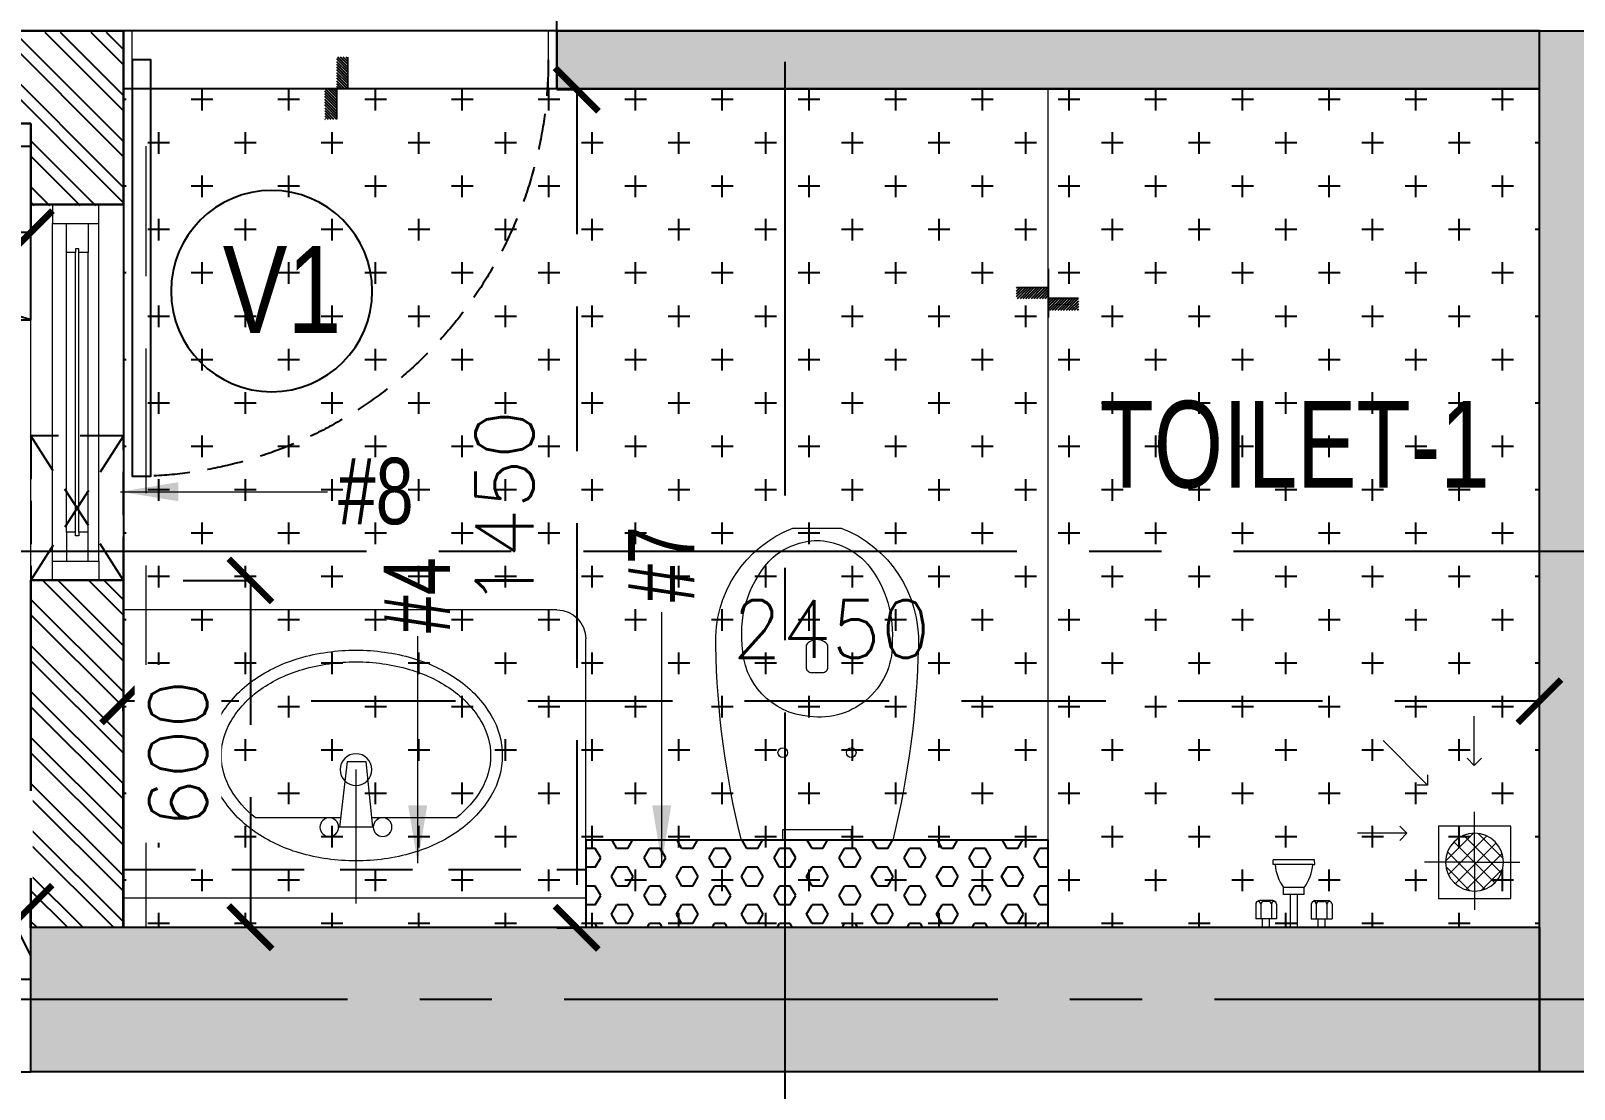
# Model space of a CAD drawing. Header units: millimetres. Extents: x 1124992 to 1258557, y -5767803 to -5695799.
# Drawn here: x 1213292 to 1215962, y -5708130 to -5706300 of the extents above; entities that cross this region are included whole.
import ezdxf
from ezdxf.enums import TextEntityAlignment as Align

# ---------------------------------------------------------------- set-up
doc = ezdxf.new("R2010")
doc.units = ezdxf.units.MM
doc.header["$LTSCALE"] = 1000
doc.header["$MEASUREMENT"] = 0
for name, pattern in [('$1$AUDIT_D_120904163729-0', [0]), ('$36$HIDDEN', [0.375, 0.25, -0.125]), ('2BHK-A - BACK$0$( Hidden )', [0.375, 0.25, -0.125]), ('2BHK-A - BACK$0$AUDIT_D_120904163729-0', [0]), ('2BHK-A - BACK$0$HIDDEN', [0.375, 0.25, -0.125]), ('AUDIT_D_120904163729-0', [0]), ('T8(T9 IS SIMILAR) - DIMENSION & TEXTING$0$HIDDEN', [0.375, 0.25, -0.125]), ('T8(T9 IS SIMILAR)$0$$0$HIDDEN', [0.375, 0.25, -0.125]), ('T8(T9 IS SIMILAR)$0$HIDDEN', [0.375, 0.25, -0.125]), ('T8_REFUGE COLUMNS$0$CENTER2', [1.125, 0.75, -0.125, 0.125, -0.125])]:
    doc.linetypes.add(name, pattern=pattern)
doc.layers.get('0').update_dxf_attribs({"linetype": 'AUDIT_D_120904163729-0'})
for name, color, linetype in [('$0$A-HATCH -160', 251, '$1$AUDIT_D_120904163729-0'), ('$21$A-DIMENSIONS', 2, '$36$HIDDEN'), ('2BHK-A - BACK$0$A-HATCH -160', 251, '2BHK-A - BACK$0$AUDIT_D_120904163729-0'), ('2BHK-A - BACK$0$a-tile drop', 3, 'Continuous'), ('2BHK-A - BACK$0$A-TOI SUNK 50MM', 8, 'Continuous'), ('2BHK-A - BACK$0$APT PLANS-typ$0$TILEDROP', 3, 'Continuous'), ('2BHK-A - BACK$0$CUT-OUT', 49, 'Continuous'), ('2BHK-A - BACK$0$LEDGE WALL', 5, 'Continuous'), ('T8(T9 IS SIMILAR) - DIMENSION & TEXTING$0$A-DIMENSIONS', 2, 'T8(T9 IS SIMILAR) - DIMENSION & TEXTING$0$HIDDEN'), ('T8(T9 IS SIMILAR) - DIMENSION & TEXTING$1$a-window-no', 125, 'Continuous'), ('T8_REFUGE COLUMNS$0$A-CENTERLINE', 193, 'T8_REFUGE COLUMNS$0$CENTER2'), ('T8_REFUGE COLUMNS$0$A-RCC COLS', 3, 'Continuous'), ('T8_TYPICAL COLUMNS$0$A-RCC COLS', 3, 'Continuous')]:
    doc.layers.add(name, color=color, linetype=linetype)
for name, color, linetype, lineweight in [('2BHK-A - BACK$0$a-TOI-fixtures', 251, 'Continuous', 0), ('2BHK-A - BACK$0$A-WALL- 160', 6, 'Continuous', 30), ('2BHK-A - BACK$0$Ventilator', 5, 'Continuous', 0), ('T8(T9 IS SIMILAR) - DIMENSION & TEXTING$0$a-Text', 4, 'Continuous', 0), ('T8(T9 IS SIMILAR) - DIMENSION & TEXTING$0$R0-18-10-2014-T1-1st Podium Floor Plan$0$Text', 2, 'Continuous', 0), ('T8(T9 IS SIMILAR)$0$D&W', 8, 'Continuous', 25), ('T8(T9 IS SIMILAR)$0$SCPL BEAM', 191, 'T8(T9 IS SIMILAR)$0$$0$HIDDEN', 13)]:
    doc.layers.add(name, color=color, linetype=linetype, lineweight=lineweight)
doc.layers.add('T8_REFUGE COLUMNS$1$COL-HATCH', color=7, linetype='Continuous', lineweight=25, true_color=0xa3a3a3)
doc.styles.add('2BHK-A - BACK$0$Romans 1', font='romans.shx', dxfattribs={"height": 100})
doc.styles.add('T8(T9 IS SIMILAR) - DIMENSION & TEXTING$0$ARIAL ARROW', font='swisscl.ttf')
doc.styles.add('T8(T9 IS SIMILAR) - DIMENSION & TEXTING$0$Romans 1', font='romans.shx', dxfattribs={"height": 100})
doc.styles.add('T8(T9 IS SIMILAR) - DIMENSION & TEXTING$0$Tahoma', font='tahoma.ttf')
doc.styles.add('T8(T9 IS SIMILAR) - DIMENSION & TEXTING$1$LODHA STANDERD', font='sanss___.ttf')
doc.dimstyles.new('2BHK-A - BACK$0$ALPINE S', dxfattribs={"dimscale": 0, "dimtxt": 100, "dimasz": 75, "dimexe": 0, "dimexo": 0, "dimgap": 75, "dimtad": 1, "dimdec": 0, "dimzin": 0, "dimdsep": 46, "dimtxsty": '2BHK-A - BACK$0$Romans 1', "dimblk": '2BHK-A - BACK$0$_ArchTick', "dimcen": 0.09, "dimclrd": 256, "dimclre": 256, "dimclrt": 7, "dimadec": 0, "dimazin": 0, "dimtfac": 1, "dimtdec": 0, "dimtofl": 0, "dimtmove": 1, "dimatfit": 0, "dimldrblk": '2BHK-A - BACK$0$_Open90', "dimfxl": 1, "dimtolj": 1, "dimtzin": 0, "dimarcsym": 0})
doc.dimstyles.new('T8(T9 IS SIMILAR) - DIMENSION & TEXTING$0$ALPINE S', dxfattribs={"dimscale": 0, "dimtxt": 100, "dimasz": 75, "dimexe": 0, "dimexo": 0, "dimgap": 75, "dimtad": 1, "dimdec": 0, "dimzin": 0, "dimdsep": 46, "dimtxsty": 'T8(T9 IS SIMILAR) - DIMENSION & TEXTING$0$Romans 1', "dimblk": 'T8(T9 IS SIMILAR) - DIMENSION & TEXTING$0$_ArchTick', "dimcen": 0.09, "dimclrd": 256, "dimclre": 256, "dimclrt": 7, "dimadec": 0, "dimazin": 0, "dimtfac": 1, "dimtdec": 0, "dimtofl": 0, "dimtmove": 1, "dimatfit": 0, "dimldrblk": 'T8(T9 IS SIMILAR) - DIMENSION & TEXTING$0$_Open90', "dimfxl": 1, "dimtolj": 1, "dimtzin": 0, "dimarcsym": 0})
doc.dimstyles.new('T8(T9 IS SIMILAR) - DIMENSION & TEXTING$0$SAMATA STD', dxfattribs={"dimtxt": 100, "dimasz": 50, "dimexe": 50, "dimexo": 50, "dimgap": 10, "dimtad": 0, "dimdec": 0, "dimrnd": 5, "dimzin": 0, "dimdsep": 46, "dimtxsty": 'T8(T9 IS SIMILAR) - DIMENSION & TEXTING$0$Tahoma', "dimblk": 'T8(T9 IS SIMILAR) - DIMENSION & TEXTING$0$_Origin2', "dimcen": -50, "dimdle": 50, "dimclrd": 7, "dimclre": 7, "dimclrt": 7, "dimadec": 0, "dimazin": 0, "dimtfac": 1, "dimtdec": 0, "dimtmove": 1, "dimatfit": 3, "dimfxl": 150, "dimtfill": 1, "dimtolj": 1, "dimtzin": 0, "dimlwd": -1, "dimlwe": -1, "dimarcsym": 0})

# ---------------------------------------------------------------- blocks, each defined once
blk = doc.blocks.new('T8(T9 IS SIMILAR) - DIMENSION & TEXTING$1$WINDOW TAG')
at = {"layer": 'T8(T9 IS SIMILAR) - DIMENSION & TEXTING$1$a-window-no'}
blk.add_circle((0, 0), 174.1, dxfattribs=at)
at = {"layer": 'T8(T9 IS SIMILAR) - DIMENSION & TEXTING$1$a-window-no', "style": 'T8(T9 IS SIMILAR) - DIMENSION & TEXTING$1$LODHA STANDERD'}
blk.add_attdef('WINDOW', text='', height=150, dxfattribs=at).set_placement((11.3, 2.8), align=Align.MIDDLE_CENTER)
blk = doc.blocks.new('T8(T9 IS SIMILAR) - DIMENSION & TEXTING$0$_ArchTick')
at = {"color": 0, "linetype": 'ByBlock', "const_width": 0.15}
blk.add_lwpolyline([(-0.5, -0.5), (0.5, 0.5)], dxfattribs=at)
blk = doc.blocks.new('*D456')
at = {"layer": 'T8(T9 IS SIMILAR) - DIMENSION & TEXTING$0$A-DIMENSIONS', "linetype": 'T8(T9 IS SIMILAR) - DIMENSION & TEXTING$0$HIDDEN', "lineweight": -2, "transparency": 16777216}
for p, q in [((1213452.2, -5707851.3), (1213452.2, -5707459.1)), ((1215902.2, -5707850.9), (1215902.2, -5707459.1))]:
    blk.add_line(p, q, dxfattribs=at)
at = {"layer": 'T8(T9 IS SIMILAR) - DIMENSION & TEXTING$0$A-DIMENSIONS', "lineweight": -2, "transparency": 16777216}
blk.add_line((1215902.2, -5707459.1), (1213452.2, -5707459.1), dxfattribs=at)
at = {"layer": 'T8(T9 IS SIMILAR) - DIMENSION & TEXTING$0$A-DIMENSIONS', "linetype": 'ByBlock', "lineweight": -2, "transparency": 16777216, "xscale": 75, "yscale": 75, "zscale": 75, "rotation": 180}
blk.add_blockref('T8(T9 IS SIMILAR) - DIMENSION & TEXTING$0$_ArchTick', (1213452.2, -5707459.1), dxfattribs=at)
at = {"layer": 'T8(T9 IS SIMILAR) - DIMENSION & TEXTING$0$A-DIMENSIONS', "linetype": 'ByBlock', "lineweight": -2, "transparency": 16777216, "xscale": 75, "yscale": 75, "zscale": 75}
blk.add_blockref('T8(T9 IS SIMILAR) - DIMENSION & TEXTING$0$_ArchTick', (1215902.2, -5707459.1), dxfattribs=at)
at = {"layer": 'T8(T9 IS SIMILAR) - DIMENSION & TEXTING$0$A-DIMENSIONS', "color": 7, "linetype": 'ByBlock', "transparency": 16777216, "insert": (1214677.2, -5707334.1), "char_height": 100, "attachment_point": 5, "style": 'T8(T9 IS SIMILAR) - DIMENSION & TEXTING$0$Romans 1'}
blk.add_mtext('\\A1;2450', dxfattribs=at)
blk = doc.blocks.new('T8(T9 IS SIMILAR) - DIMENSION & TEXTING$0$_Open90')
at = {"color": 0, "linetype": 'ByBlock', "lineweight": -2}
for p, q in [((-0.5, 0.5), (0, 0)), ((0, 0), (-1, 0)), ((0, 0), (-0.5, -0.5))]:
    blk.add_line(p, q, dxfattribs=at)
blk = doc.blocks.new('*D457')
at = {"layer": 'T8(T9 IS SIMILAR) - DIMENSION & TEXTING$0$A-DIMENSIONS', "linetype": 'T8(T9 IS SIMILAR) - DIMENSION & TEXTING$0$HIDDEN', "lineweight": -2, "transparency": 16777216}
for p, q in [((1214202.2, -5706401.3), (1214236.7, -5706401.3)), ((1214202.2, -5707850.9), (1214236.7, -5707850.9))]:
    blk.add_line(p, q, dxfattribs=at)
at = {"layer": 'T8(T9 IS SIMILAR) - DIMENSION & TEXTING$0$A-DIMENSIONS', "lineweight": -2, "transparency": 16777216}
blk.add_line((1214236.7, -5706401.3), (1214236.7, -5707850.9), dxfattribs=at)
at = {"layer": 'T8(T9 IS SIMILAR) - DIMENSION & TEXTING$0$A-DIMENSIONS', "linetype": 'ByBlock', "lineweight": -2, "transparency": 16777216, "xscale": 75, "yscale": 75, "zscale": 75}
for p, rotation in [((1214236.7, -5706401.3), 90), ((1214236.7, -5707850.9), 270)]:
    blk.add_blockref('T8(T9 IS SIMILAR) - DIMENSION & TEXTING$0$_ArchTick', p, dxfattribs=dict(at, rotation=rotation))
at = {"layer": 'T8(T9 IS SIMILAR) - DIMENSION & TEXTING$0$A-DIMENSIONS', "color": 7, "linetype": 'ByBlock', "transparency": 16777216, "insert": (1214111.7, -5707126.1), "char_height": 100, "attachment_point": 5, "rotation": 90, "style": 'T8(T9 IS SIMILAR) - DIMENSION & TEXTING$0$Romans 1'}
blk.add_mtext('\\A1;1450', dxfattribs=at)
blk = doc.blocks.new('*D412')
at = {"layer": 'T8(T9 IS SIMILAR) - DIMENSION & TEXTING$0$A-DIMENSIONS', "linetype": 'T8(T9 IS SIMILAR) - DIMENSION & TEXTING$0$HIDDEN', "lineweight": -2, "transparency": 16777216}
for p, q in [((1214202.2, -5706301.3), (1214202.2, -5706072.7)), ((1216802.1, -5706300.9), (1216802.1, -5706072.7))]:
    blk.add_line(p, q, dxfattribs=at)
at = {"layer": 'T8(T9 IS SIMILAR) - DIMENSION & TEXTING$0$A-DIMENSIONS', "lineweight": -2, "transparency": 16777216}
blk.add_line((1216802.1, -5706072.7), (1214202.2, -5706072.7), dxfattribs=at)
at = {"layer": 'T8(T9 IS SIMILAR) - DIMENSION & TEXTING$0$A-DIMENSIONS', "linetype": 'ByBlock', "lineweight": -2, "transparency": 16777216, "xscale": 75, "yscale": 75, "zscale": 75, "rotation": 180}
blk.add_blockref('T8(T9 IS SIMILAR) - DIMENSION & TEXTING$0$_ArchTick', (1214202.2, -5706072.7), dxfattribs=at)
at = {"layer": 'T8(T9 IS SIMILAR) - DIMENSION & TEXTING$0$A-DIMENSIONS', "linetype": 'ByBlock', "lineweight": -2, "transparency": 16777216, "xscale": 75, "yscale": 75, "zscale": 75}
blk.add_blockref('T8(T9 IS SIMILAR) - DIMENSION & TEXTING$0$_ArchTick', (1216802.1, -5706072.7), dxfattribs=at)
at = {"layer": 'T8(T9 IS SIMILAR) - DIMENSION & TEXTING$0$A-DIMENSIONS', "color": 7, "linetype": 'ByBlock', "transparency": 16777216, "insert": (1215502.1, -5705947.7), "char_height": 100, "attachment_point": 5, "style": 'T8(T9 IS SIMILAR) - DIMENSION & TEXTING$0$Romans 1'}
blk.add_mtext('\\A1;2600', dxfattribs=at)
blk = doc.blocks.new('*D413')
at = {"layer": 'T8(T9 IS SIMILAR) - DIMENSION & TEXTING$0$A-DIMENSIONS', "linetype": 'T8(T9 IS SIMILAR) - DIMENSION & TEXTING$0$HIDDEN', "lineweight": -2, "transparency": 16777216}
for p, q in [((1212262.3, -5706571.4), (1212262.3, -5706648.2)), ((1213292.2, -5706571.4), (1213292.2, -5706648.2))]:
    blk.add_line(p, q, dxfattribs=at)
at = {"layer": 'T8(T9 IS SIMILAR) - DIMENSION & TEXTING$0$A-DIMENSIONS', "lineweight": -2, "transparency": 16777216}
blk.add_line((1213292.2, -5706648.2), (1212262.3, -5706648.2), dxfattribs=at)
at = {"layer": 'T8(T9 IS SIMILAR) - DIMENSION & TEXTING$0$A-DIMENSIONS', "linetype": 'ByBlock', "lineweight": -2, "transparency": 16777216, "xscale": 75, "yscale": 75, "zscale": 75, "rotation": 180}
blk.add_blockref('T8(T9 IS SIMILAR) - DIMENSION & TEXTING$0$_ArchTick', (1212262.3, -5706648.2), dxfattribs=at)
at = {"layer": 'T8(T9 IS SIMILAR) - DIMENSION & TEXTING$0$A-DIMENSIONS', "linetype": 'ByBlock', "lineweight": -2, "transparency": 16777216, "xscale": 75, "yscale": 75, "zscale": 75}
blk.add_blockref('T8(T9 IS SIMILAR) - DIMENSION & TEXTING$0$_ArchTick', (1213292.2, -5706648.2), dxfattribs=at)
at = {"layer": 'T8(T9 IS SIMILAR) - DIMENSION & TEXTING$0$A-DIMENSIONS', "color": 7, "linetype": 'ByBlock', "transparency": 16777216, "insert": (1212777.2, -5706523.2), "char_height": 100, "attachment_point": 5, "style": 'T8(T9 IS SIMILAR) - DIMENSION & TEXTING$0$Romans 1'}
blk.add_mtext('\\A1;1030', dxfattribs=at)
blk = doc.blocks.new('T8(T9 IS SIMILAR) - DIMENSION & TEXTING$0$_Origin2')
at = {"color": 0, "linetype": 'ByBlock', "lineweight": -2}
blk.add_line((-0.5, 0), (-1, 0), dxfattribs=at)
for radius in [0.5, 0.25]:
    blk.add_circle((0, 0), radius, dxfattribs=at)
blk = doc.blocks.new('*D244')
at = {"layer": 'T8(T9 IS SIMILAR) - DIMENSION & TEXTING$0$A-DIMENSIONS', "linetype": 'T8(T9 IS SIMILAR) - DIMENSION & TEXTING$0$HIDDEN', "lineweight": -2, "transparency": 16777216}
for p, q in [((1212991.9, -5707850.9), (1212991.9, -5707814.5)), ((1213291.8, -5707850.9), (1213291.8, -5707814.5))]:
    blk.add_line(p, q, dxfattribs=at)
at = {"layer": 'T8(T9 IS SIMILAR) - DIMENSION & TEXTING$0$A-DIMENSIONS', "lineweight": -2, "transparency": 16777216}
blk.add_line((1212991.9, -5707814.5), (1213291.8, -5707814.5), dxfattribs=at)
at = {"layer": 'T8(T9 IS SIMILAR) - DIMENSION & TEXTING$0$A-DIMENSIONS', "color": 7, "linetype": 'ByBlock', "transparency": 16777216, "insert": (1213141.9, -5707689.5), "char_height": 100, "attachment_point": 5, "style": 'T8(T9 IS SIMILAR) - DIMENSION & TEXTING$0$Romans 1', "bg_fill": 3, "box_fill_scale": 1.25, "bg_fill_color": 256, "bg_fill_true_color": 13158600, "bg_fill_transparency": 0}
blk.add_mtext('\\A1;300', dxfattribs=at)
at = {"layer": 'T8(T9 IS SIMILAR) - DIMENSION & TEXTING$0$A-DIMENSIONS', "linetype": 'ByBlock', "lineweight": -2, "transparency": 16777216, "xscale": 75, "yscale": 75, "zscale": 75, "rotation": 180}
blk.add_blockref('T8(T9 IS SIMILAR) - DIMENSION & TEXTING$0$_ArchTick', (1212991.9, -5707814.5), dxfattribs=at)
at = {"layer": 'T8(T9 IS SIMILAR) - DIMENSION & TEXTING$0$A-DIMENSIONS', "linetype": 'ByBlock', "lineweight": -2, "transparency": 16777216, "xscale": 75, "yscale": 75, "zscale": 75}
blk.add_blockref('T8(T9 IS SIMILAR) - DIMENSION & TEXTING$0$_ArchTick', (1213291.8, -5707814.5), dxfattribs=at)
blk = doc.blocks.new('*D168')
at = {"layer": 'T8(T9 IS SIMILAR) - DIMENSION & TEXTING$0$A-DIMENSIONS', "linetype": 'T8(T9 IS SIMILAR) - DIMENSION & TEXTING$0$HIDDEN', "lineweight": -2, "transparency": 16777216}
for p, q in [((1213555.7, -5707250), (1213672.1, -5707250)), ((1213452.4, -5707849.9), (1213672.1, -5707849.9))]:
    blk.add_line(p, q, dxfattribs=at)
at = {"layer": 'T8(T9 IS SIMILAR) - DIMENSION & TEXTING$0$A-DIMENSIONS', "lineweight": -2, "transparency": 16777216}
blk.add_line((1213672.1, -5707250), (1213672.1, -5707849.9), dxfattribs=at)
at = {"layer": 'T8(T9 IS SIMILAR) - DIMENSION & TEXTING$0$A-DIMENSIONS', "linetype": 'ByBlock', "lineweight": -2, "transparency": 16777216, "xscale": 75, "yscale": 75, "zscale": 75}
for p, rotation in [((1213672.1, -5707250), 90), ((1213672.1, -5707849.9), 270)]:
    blk.add_blockref('T8(T9 IS SIMILAR) - DIMENSION & TEXTING$0$_ArchTick', p, dxfattribs=dict(at, rotation=rotation))
at = {"layer": 'T8(T9 IS SIMILAR) - DIMENSION & TEXTING$0$A-DIMENSIONS', "color": 7, "linetype": 'ByBlock', "transparency": 16777216, "insert": (1213547.1, -5707549.9), "char_height": 100, "attachment_point": 5, "rotation": 90, "style": 'T8(T9 IS SIMILAR) - DIMENSION & TEXTING$0$Romans 1', "bg_fill": 3, "box_fill_scale": 1.25, "bg_fill_color": 256, "bg_fill_true_color": 13158600, "bg_fill_transparency": 0}
blk.add_mtext('\\A1;600', dxfattribs=at)
blk = doc.blocks.new('T8_REFUGE COLUMNS')
at = {"layer": 'T8_REFUGE COLUMNS$1$COL-HATCH', "linetype": 'ByBlock'}
h = blk.add_hatch(color=256, dxfattribs=at)
h.dxf.hatch_style = 1
h.paths.add_polyline_path([(1215902.1, -5706299.9), (1216152.1, -5706299.9), (1216152.1, -5708099.9), (1215902.1, -5708099.9)])
h = blk.add_hatch(color=256, dxfattribs=at)
h.dxf.hatch_style = 1
h.paths.add_polyline_path([(1215902.1, -5708099.9), (1213292.1, -5708099.9), (1213292.1, -5707849.9), (1215902.1, -5707849.9)])
at = {"layer": 'T8_REFUGE COLUMNS$0$A-CENTERLINE'}
for p, q in [((1214597.1, -5722853.5), (1214597.1, -5698299.6)), ((1217248.2, -5707199.9), (1182156.9, -5707199.9)), ((1217215, -5707974.9), (1182156.9, -5707974.9))]:
    blk.add_line(p, q, dxfattribs=at)
at = {"layer": 'T8_REFUGE COLUMNS$0$A-RCC COLS', "linetype": 'ByBlock'}
for points in [[(1215902.1, -5706299.9), (1216152.1, -5706299.9), (1216152.1, -5708099.9), (1215902.1, -5708099.9)], [(1215902.1, -5708099.9), (1213292.1, -5708099.9), (1213292.1, -5707849.9), (1215902.1, -5707849.9)]]:
    blk.add_lwpolyline(points, close=True, dxfattribs=at)
blk = doc.blocks.new('T8_TYPICAL COLUMNS')
at = {"layer": 'T8_TYPICAL COLUMNS$0$A-RCC COLS', "linetype": 'ByBlock'}
blk.add_blockref('T8_REFUGE COLUMNS', (0, 0), dxfattribs=at)
blk = doc.blocks.new('2BHK-A - BACK$0$EWC 1-flat-3')
at = {"color": 0, "linetype": 'ByBlock', "ltscale": 1.5}
blk.add_line((130.9, 0), (-130.9, 0), dxfattribs=at)
for points in [[(-130.9, 0, -0.055103), (-175.3, 336.2, -0.321827), (-41.6, 540), (41.6, 540, -0.321827), (175.3, 336.2, -0.055103), (130.9, 0, -27.681239)], [(-13.2, 214.3, -0.391448), (-129.3, 337.7, -0.224585), (-76.1, 489.9, -0.160675), (0, 518.7, -0.183016), (81.6, 484.1, -0.201424), (130, 346.4, -0.474507), (-13.2, 214.3, -2.927417)], [(-9.5, 290.2), (9.5, 290.2, 0.414214), (18.9, 299.7), (18.9, 337.6, 0.5), (-18.9, 337.6), (-18.9, 299.7, 0.414214), (-9.5, 290.2, 0.530498)]]:
    blk.add_lwpolyline(points, format="xyb", dxfattribs=at)
at = {"color": 0, "linetype": 'ByBlock'}
blk.add_lwpolyline([(-59.2, 0), (-59.2, 18.9), (59.2, 18.9), (59.2, 0)], close=True, dxfattribs=at)
at = {"color": 0, "linetype": 'ByBlock', "ltscale": 1.5}
for centre in [(-59.2, 151.6), (59.2, 151.6)]:
    blk.add_circle(centre, 8.31, dxfattribs=at)
blk = doc.blocks.new('2BHK-A - BACK$0$Type-A-First Floor Plan-bottom-up$0$FLOOR TRAP-flat-6')
at = {"layer": '2BHK-A - BACK$0$a-TOI-fixtures'}
h = blk.add_hatch(dxfattribs=at)
h.set_pattern_fill('ACET-2D-_USER', color=256, scale=20, angle=45, style=0, double=1, pattern_type=0)
h.set_pattern_definition([(45, (-789896.981, 5385770.066), (-14.142135624, 14.142135624), []), (135, (-789896.981, 5385770.066), (-14.142135624, -14.142135624), [])])
edge = h.paths.add_edge_path()
edge.add_arc((150, 150), 50, 0, 360)
for q in [(150, 228.6), (67.6, 150), (237.4, 150), (150, 63.6)]:
    blk.add_line((150, 150), q, dxfattribs=at)
blk.add_lwpolyline([(87.5, 212.5), (212.5, 212.5), (212.5, 87.5), (87.5, 87.5)], close=True, dxfattribs=at)
blk.add_circle((150, 150), 50, dxfattribs=at)
blk = doc.blocks.new('2BHK-A - BACK$0$SH-flat-2')
at = {"color": 0}
for p, q in [((0.1, 54), (14.6, 54)), ((14.6, 30), (14.7, 66)), ((39.8, 57.2), (14.6, 57.2)), ((39.9, 65.9), (14.7, 66)), ((45.9, 36.2), (45.9, 59)), ((0.1, 42), (14.6, 42)), ((39.7, 38.7), (14.5, 38.7)), ((39.8, 29.9), (14.6, 30)), ((43.4, 31.6), (44.7, 33.1)), ((44.6, 43), (44.6, 52.2)), ((108.4, -32.8), (108.5, 32.4)), ((108.5, 35.8), (116.3, 35.8)), ((108.5, 32.4), (108.5, 35.8)), ((116.2, -36.2), (116.3, 35.8)), ((0, -6), (0, 6)), ((0, 6), (56.3, 5.9)), ((56.2, -18.1), (56.3, 17.9)), ((56.3, 17.9), (68.3, 17.9)), ((68.2, -18.1), (68.3, 17.9)), ((0, -6), (56.3, -6.1)), ((56.2, -18.1), (68.2, -18.1)), ((-0.1, -42), (14.4, -42)), ((14.5, -30), (14.4, -66)), ((39.6, -38.8), (14.4, -38.8)), ((39.7, -30.1), (14.5, -30)), ((43.3, -31.7), (44.6, -33.3)), ((44.4, -43.2), (44.4, -52.4)), ((45.7, -36.4), (45.7, -59.2)), ((108.4, -32.8), (108.4, -36.2)), ((108.4, -36.2), (116.2, -36.2)), ((-0.1, -54), (14.4, -54)), ((39.5, -57.3), (14.3, -57.3)), ((39.6, -66.1), (14.4, -66))]:
    blk.add_line(p, q, dxfattribs=at)
for centre, radius, start, end in [((39.8, 62), 4.8, 269.8776, 359.8776), ((39.8, 52.2), 4.8, 359.8776, 89.8776), ((39.9, 61.1), 4.8, 359.8776, 89.8776), ((41.1, 59), 4.8, 359.8776, 46.4449), ((39.8, 43.5), 4.8, 269.8776, 359.8776), ((39.7, 33.9), 4.8, 359.8776, 89.8776), ((39.8, 34.7), 4.8, 269.8776, 359.8776), ((41.1, 36.2), 4.8, 319.2258, 359.8776), ((114.8, -47.9), 80.5, 94.4595, 125.2375), ((115, 47.4), 80.5, 234.5177, 265.2957), ((39.5, -52.4), 4.8, 269.8776, 359.8776), ((39.6, -34), 4.8, 269.8776, 359.8776), ((39.6, -43.6), 4.8, 359.8776, 89.8776), ((39.7, -34.9), 4.8, 359.8776, 89.8776), ((40.9, -36.4), 4.8, 359.8776, 40.5294), ((39.5, -62.1), 4.8, 359.8776, 89.8776), ((39.6, -61.3), 4.8, 269.8776, 359.8776), ((40.9, -59.2), 4.8, 313.3103, 359.8776)]:
    blk.add_arc(centre, radius, start, end, dxfattribs=at)
blk = doc.blocks.new('2BHK-A - BACK$0$TILE DROP -x')
at = {"layer": '2BHK-A - BACK$0$APT PLANS-typ$0$TILEDROP'}
h = blk.add_hatch(dxfattribs=at)
h.set_pattern_fill('ACET-2D-ANSI31', color=8, scale=27, angle=90, style=0)
h.set_pattern_definition([(135, (583590.9237, -2384968.1492), (-2.3864853865, -2.3864853865), [])])
h.paths.add_polyline_path([(-58303, -19205.9), (-58303, -19151.2), (-58284.2, -19151.2), (-58284.2, -19205.9)])
edge = h.paths.add_edge_path()
edge.add_line((-58303, -19258.5), (-58323.9, -19258.5))
edge.add_line((-58303, -19205.9), (-58303, -19258.5))
edge.add_line((-58323.7, -19205.9), (-58303, -19205.9))
edge.add_line((-58323.7, -19258.5), (-58323.7, -19205.9))
at = {"layer": '2BHK-A - BACK$0$APT PLANS-typ$0$TILEDROP', "color": 1}
blk.add_line((-58252, -19205.9), (-58336, -19205.9), dxfattribs=at)
at = {"layer": '2BHK-A - BACK$0$APT PLANS-typ$0$TILEDROP', "color": 20, "const_width": 3}
for points in [[(-58284.2, -19205.9), (-58284.2, -19151.2)], [(-58303, -19258.5), (-58303, -19205.9)], [(-58303, -19205.9), (-58284.2, -19205.9)]]:
    blk.add_lwpolyline(points, dxfattribs=at)
blk = doc.blocks.new('2BHK-A - BACK$0$V1')
at = {"layer": '2BHK-A - BACK$0$Ventilator'}
for p, q in [((1139453.9, -5700057.1), (1140103.9, -5700057.1)), ((1139453.9, -5700217.1), (1140103.9, -5700217.1))]:
    blk.add_line(p, q, dxfattribs=at)
at = {"layer": '2BHK-A - BACK$0$Ventilator', "color": 8}
for p, q in [((1139486.9, -5700094.6), (1140070.9, -5700094.6)), ((1139536.9, -5700118.3), (1140020.9, -5700118.3)), ((1139486.9, -5700174.6), (1140070.9, -5700174.6)), ((1139536.9, -5700155.8), (1140020.9, -5700155.8))]:
    blk.add_line(p, q, dxfattribs=at)
at = {"layer": '2BHK-A - BACK$0$Ventilator', "color": 5}
for p, q in [((1139536.9, -5700134.1), (1140020.9, -5700134.1)), ((1139536.9, -5700140.1), (1140020.9, -5700140.1))]:
    blk.add_line(p, q, dxfattribs=at)
at = {"layer": '2BHK-A - BACK$0$Ventilator', "color": 4}
for points in [[(1139453.9, -5700094.6), (1139486.9, -5700094.6), (1139486.9, -5700174.6), (1139453.9, -5700174.6)], [(1140103.9, -5700094.6), (1140070.9, -5700094.6), (1140070.9, -5700174.6), (1140103.9, -5700174.6)], [(1139536.9, -5700134.1), (1139536.9, -5700118.3), (1139486.9, -5700118.3), (1139486.9, -5700155.8), (1139536.9, -5700155.8), (1139536.9, -5700140.1), (1139530.9, -5700140.1), (1139530.9, -5700134.1)], [(1140020.9, -5700134.1), (1140020.9, -5700118.3), (1140070.9, -5700118.3), (1140070.9, -5700155.8), (1140020.9, -5700155.8), (1140020.9, -5700140.1), (1140026.9, -5700140.1), (1140026.9, -5700134.1)]]:
    blk.add_lwpolyline(points, close=True, dxfattribs=at)
blk = doc.blocks.new('2BHK-A - BACK$0$_ArchTick')
at = {"color": 0, "linetype": 'ByBlock', "const_width": 0.15}
blk.add_lwpolyline([(-0.5, -0.5), (0.5, 0.5)], dxfattribs=at)
blk = doc.blocks.new('2BHK-A - BACK$0$_Open90')
at = {"color": 0, "linetype": 'ByBlock', "lineweight": -2}
for p, q in [((0, 0), (-1, 0)), ((-0.5, 0.5), (0, 0)), ((0, 0), (-0.5, -0.5))]:
    blk.add_line(p, q, dxfattribs=at)
blk = doc.blocks.new('2BHK-A - BACK$0$WB1')
at = {"color": 0, "linetype": 'ByBlock', "ltscale": 1000}
for p, q in [((190074.4, -1779394.5), (190063, -1779507.9)), ((190106.8, -1779394.5), (190119.9, -1779507.9)), ((189917.5, -1779491.7), (190064.6, -1779491.7)), ((190118, -1779491.7), (190265.4, -1779491.7)), ((190061.5, -1779507.9), (190121.4, -1779507.9))]:
    blk.add_line(p, q, dxfattribs=at)
at = {"color": 0, "linetype": 'ByBlock'}
blk.add_line((190106.8, -1779394.5), (190074.4, -1779394.5), dxfattribs=at)
for centre, major_axis, start_param, end_param in [((190091.4, -1779555.7), (-92.6, 341.5), 6.018375, 6.298924), ((190091.4, -1779555.7), (-92.6, 341.5), 5.737826, 6.018375), ((190067.1, -1779471.3), (-69.6, 256.7), 0.015739, 0.342992), ((190067.1, -1779471.3), (-64.3, 237.2), 0.015739, 0.342992), ((190091.4, -1779555.7), (-87.3, 322), 6.018375, 6.298924), ((190091.4, -1779555.7), (-87.3, 322), 5.737826, 6.018375), ((190115.8, -1779471.3), (-64.3, 237.2), 5.410573, 5.737826), ((190115.8, -1779471.3), (-69.6, 256.7), 5.410573, 5.737826), ((190030, -1779417.8), (-52.6, 193.9), 0.342992, 0.768932), ((190152.9, -1779417.8), (-52.6, 193.9), 4.984633, 5.410573), ((190030, -1779417.8), (-47.3, 174.4), 0.342992, 0.768932), ((190152.9, -1779417.8), (-47.3, 174.4), 4.984633, 5.410573), ((189973.2, -1779384.1), (-35.3, 130.2), 0.768932, 1.305986), ((190209.6, -1779384.1), (-35.3, 130.2), 4.447579, 4.984633), ((189973.2, -1779384.1), (-30, 110.7), 0.768932, 1.305986), ((190209.6, -1779384.1), (-30, 110.7), 4.447579, 4.984633), ((189973.2, -1779384.1), (-35.3, 130.2), 1.305986, 1.84304), ((189973.2, -1779384.1), (-30, 110.7), 1.305986, 1.84304), ((190209.6, -1779384.1), (-30, 110.7), 3.910525, 4.447579), ((190209.6, -1779384.1), (-35.3, 130.2), 3.910525, 4.447579), ((190030, -1779350.3), (-47.3, 174.4), 1.84304, 2.20494), ((190152.9, -1779350.3), (-47.3, 174.4), 3.548625, 3.910525), ((190030, -1779350.3), (-52.6, 193.9), 1.84304, 2.268981), ((190152.9, -1779350.3), (-52.6, 193.9), 3.484585, 3.910525), ((190045.3, -1779507.9), (-4.2, 15.6), 6.018375, 12.30156), ((190137.6, -1779507.9), (-4.2, 15.6), 6.018375, 12.30156), ((190067.1, -1779296.9), (-69.6, 256.7), 2.268981, 2.596234), ((190115.8, -1779296.9), (-69.6, 256.7), 3.157331, 3.484585), ((190091.4, -1779212.5), (-92.6, 341.5), 2.596234, 2.876783), ((190091.4, -1779212.5), (-92.6, 341.5), 2.876783, 3.157331)]:
    blk.add_ellipse(centre, major_axis=major_axis, ratio=1, start_param=start_param, end_param=end_param, dxfattribs=at)
blk = doc.blocks.new('T8(T9 IS SIMILAR) - DIMENSION & TEXTING')
at = {"layer": 'T8(T9 IS SIMILAR) - DIMENSION & TEXTING$1$a-window-no'}
ref = blk.add_blockref('T8(T9 IS SIMILAR) - DIMENSION & TEXTING$1$WINDOW TAG', (1213708.9, -5706749.8), dxfattribs=dict(at, xscale=-1))
ref.add_attrib('WINDOW', 'V1', dxfattribs={"height": 150, "style": 'T8(T9 IS SIMILAR) - DIMENSION & TEXTING$1$LODHA STANDERD', "width": 0.8}).set_placement((1213726.8, -5706747), align=Align.MIDDLE_CENTER)
at = {"layer": 'T8(T9 IS SIMILAR) - DIMENSION & TEXTING$0$a-Text', "style": 'T8(T9 IS SIMILAR) - DIMENSION & TEXTING$0$ARIAL ARROW'}
blk.add_text('TOILET-1', height=150, dxfattribs=at).set_placement((1215141.2, -5707089.6))
at = {"layer": 'T8(T9 IS SIMILAR) - DIMENSION & TEXTING$0$R0-18-10-2014-T1-1st Podium Floor Plan$0$Text', "linetype": 'ByBlock', "style": 'T8(T9 IS SIMILAR) - DIMENSION & TEXTING$0$ARIAL ARROW'}
blk.add_text('#8', height=114.75, dxfattribs=at).set_placement((1213823.5, -5707152.9, 0))
for s, p in [('#7', (1214440, -5707287.2, 0)), ('#4', (1214017.7, -5707341.2, 0))]:
    blk.add_text(s, height=114.75, rotation=90, dxfattribs=at).set_placement(p)
at = {"layer": 'T8(T9 IS SIMILAR) - DIMENSION & TEXTING$0$A-DIMENSIONS', "linetype": 'ByBlock'}
for base, p1, p2, angle, picture, middle in [((1214202.2, -5706072.7), (1216802.1, -5706300.9), (1214202.2, -5706301.3), 180, '*D412', (1215502.1, -5705947.7)), ((1214236.7, -5707850.9), (1214202.2, -5706401.3), (1214202.2, -5707850.9), 270, '*D457', (1214111.7, -5707126.1)), ((1212262.3, -5706648.2), (1213292.2, -5706571.4), (1212262.3, -5706571.4), 180, '*D413', (1212777.2, -5706523.2)), ((1213452.2, -5707459.1), (1215902.2, -5707850.9, -0.7), (1213452.2, -5707851.3), 180, '*D456', (1214677.2, -5707334.1))]:
    dim = blk.add_linear_dim(base=base, p1=p1, p2=p2, angle=angle, dimstyle='T8(T9 IS SIMILAR) - DIMENSION & TEXTING$0$ALPINE S', override={"dimscale": 1, "dimfxl": 5, "dimarcsym": 1}, dxfattribs=at)
    dim.commit()
    dim.dimension.update_dxf_attribs({"geometry": picture, "text_midpoint": middle})
dim = blk.add_linear_dim(base=(1213291.8, -5707814.5), p1=(1212991.9, -5707850.9), p2=(1213291.8, -5707850.9, 0.6), angle=180, dimstyle='T8(T9 IS SIMILAR) - DIMENSION & TEXTING$0$ALPINE S', override={"dimscale": 1, "dimfxl": 5, "dimtfill": 1, "dimarcsym": 1}, dxfattribs=at)
dim.commit()
dim.dimension.update_dxf_attribs({"geometry": '*D244', "text_midpoint": (1213141.9, -5707814.5), "dimtype": 128})
at = {"layer": 'T8(T9 IS SIMILAR) - DIMENSION & TEXTING$0$R0-18-10-2014-T1-1st Podium Floor Plan$0$Text'}
for points, override in [([(1213447.3, -5707096.7), (1213697.1, -5707096.7), (1213805.6, -5707096.7)], {"dimscale": 1, "dimasz": 100, "dimclrd": 2, "dimfxlon": 1, "dimarcsym": 1}), ([(1214383.8, -5707739.1), (1214383.7, -5707413.6), (1214383.8, -5707305.1)], {"dimscale": 1, "dimasz": 100, "dimclrd": 2, "dimfxlon": 1, "dimarcsym": 1}), ([(1213961.5, -5707739.1), (1213961.5, -5707458), (1213961.5, -5707346.4)], {"dimscale": 1, "dimasz": 100, "dimclrd": 2, "dimfxlon": 1, "dimarcsym": 1}), ([(1213024.6, -5708099.8), (1213024.6, -5708550.4), (1213858.4, -5708550.4)], {"dimscale": 1, "dimasz": 150, "dimclrd": 2, "dimfxlon": 1, "dimarcsym": 1})]:
    blk.add_leader(points, dimstyle='T8(T9 IS SIMILAR) - DIMENSION & TEXTING$0$SAMATA STD', override=override, dxfattribs=at)
at = {"layer": 'T8(T9 IS SIMILAR) - DIMENSION & TEXTING$0$A-DIMENSIONS', "linetype": 'ByBlock'}
dim = blk.add_linear_dim(base=(1213672.1, -5707849.9), p1=(1213555.7, -5707250), p2=(1213452.4, -5707849.9), angle=90, dimstyle='T8(T9 IS SIMILAR) - DIMENSION & TEXTING$0$ALPINE S', override={"dimscale": 1, "dimfxl": 5, "dimtfill": 1, "dimarcsym": 1}, dxfattribs=at)
dim.commit()
dim.dimension.update_dxf_attribs({"geometry": '*D168', "text_midpoint": (1213547.1, -5707549.9)})
blk = doc.blocks.new('2BHK-A - BACK$0$A$C1DA736AB')
at = {"color": 0, "linetype": 'ByBlock'}
for points in [[(117, 0.4, 0), (202.3, 0.4, 0)], [(81.7, -82.8, 0), (158.2, -159.9, 0)], [(0.4, -117, 0), (0.4, -202.3, 0)]]:
    blk.add_leader(points, dimstyle='2BHK-A - BACK$0$ALPINE S', override={"dimscale": 1, "dimasz": 25, "dimtad": 0, "dimfxl": 5, "dimtfill": 1, "dimarcsym": 1}, dxfattribs=at)
blk = doc.blocks.new('2BHK-A - BACK')
at = {"layer": '2BHK-A - BACK$0$A-HATCH -160', "linetype": 'ByBlock'}
h = blk.add_hatch(dxfattribs=at)
h.set_pattern_fill('ZIGZAG', color=256, scale=250)
h.set_pattern_definition([(9e-15, (-0.22, 0.45), (31.25, 31.25), [31.25, -31.25]), (90, (31.03, 0.45), (-31.25, 31.25), [31.25, -31.25])])
h.paths.add_polyline_path([(1196642.1, -5706299.9), (1198342.2, -5706299.9), (1198342.2, -5706399.9), (1196642.1, -5706399.9)])
h.paths.add_polyline_path([(1199382.6, -5705299.9), (1199382.6, -5705199.9), (1201592.2, -5705199.9), (1201592.2, -5705299.9), (1200442.1, -5705299.9), (1200442.1, -5705399.9), (1200342.1, -5705399.9), (1200342.1, -5705299.9)])
h.paths.add_polyline_path([(1200442.1, -5706399.9), (1201341.8, -5706399.9), (1201341.8, -5706299.9), (1200442.1, -5706299.9)])
h.paths.add_polyline_path([(1202091.8, -5706299.9), (1202691.8, -5706299.9), (1202691.8, -5706399.9), (1202091.8, -5706399.9)])
h.paths.add_polyline_path([(1204892.1, -5708749.5), (1204992.1, -5708749.5), (1204992.1, -5707999.9), (1204892.1, -5707999.9)])
h.paths.add_polyline_path([(1204892.1, -5709649.5), (1204992.1, -5709649.5), (1204992.1, -5710549.5), (1204892.1, -5710549.5)])
h.paths.add_polyline_path([(1200142, -5708600.5), (1200257, -5708600.5), (1200257.1, -5708700.5), (1200042, -5708700.5), (1200042, -5708099.9), (1200142, -5708099.9)])
h.paths.add_polyline_path([(1202792.1, -5701189.9), (1203427.1, -5701189.9), (1203427.1, -5701089.9), (1202792.1, -5701089.9)])
h = blk.add_hatch(dxfattribs=at)
h.set_pattern_fill('ANSI32', color=256, scale=150)
h.set_pattern_definition([(45, (-0.03, -2.55), (-39.77475644, 39.77475644), []), (45, (26.484, -2.55), (-39.77475644, 39.77475644), [])])
h.paths.add_polyline_path([(1200282, -5708099.9), (1200042, -5708099.6), (1200042, -5707939.6), (1200282, -5707939.6)])
h.paths.add_polyline_path([(1199092.1, -5706602.4), (1199092.1, -5706302.4), (1200442, -5706302.4), (1200442, -5706602.4), (1200282, -5706602.4), (1200282, -5706462.4), (1199252.1, -5706462.4), (1199252.1, -5706602.4)])
h = blk.add_hatch(dxfattribs=at)
h.set_pattern_fill('ANSI32', color=256, scale=150)
h.paths.add_polyline_path([(1199252.2, -5707249.9), (1199092.2, -5707249.9), (1199092.2, -5707849.9), (1199252.2, -5707849.9)])
h = blk.add_hatch(dxfattribs=at)
h.set_pattern_fill('HEX', color=256, scale=150)
h.paths.add_polyline_path([(1198292.2, -5707699.5), (1198292.2, -5707849.5), (1197492.2, -5707849.5), (1197492.2, -5707699.5)])
at = {"layer": '2BHK-A - BACK$0$A-TOI SUNK 50MM'}
h = blk.add_hatch(dxfattribs=at)
h.set_pattern_fill('CROSS', color=256, scale=300, style=0)
h.set_pattern_definition([(9e-15, (54492.616, 14881.46), (75, 75), [37.5, -112.5]), (90, (54511.366, 14862.71), (-75, 75), [37.5, -112.5])])
h.paths.add_polyline_path([(1196642.1, -5706399.9), (1199092.2, -5706399.9), (1199092.2, -5707849.9), (1196642.1, -5707849.9)])
h.paths.add_polyline_path([(1202691.8, -5706399.9), (1200442.1, -5706399.9), (1200442.1, -5707850.3), (1202692.3, -5707850.3)])
at = {"linetype": '2BHK-A - BACK$0$HIDDEN', "ltscale": 0.3}
for p, q in [((1199092.2, -5706999.9, 0.6), (1199252.2, -5707249.9)), ((1199092.2, -5707250), (1199252.2, -5706999.9, 0.6))]:
    blk.add_line(p, q, dxfattribs=at)
blk.add_lwpolyline([(1199077.2, -5706349.9), (1199077.2, -5707069.9), (1199044.9, -5707069.9), (1199044.9, -5706349.9)], close=True)
blk.add_lwpolyline([(1199252.2, -5706999.9), (1199252.2, -5707249.9), (1199092.2, -5707249.9), (1199092.2, -5706999.9)], close=True, dxfattribs=at)
at = {"color": 0, "linetype": '2BHK-A - BACK$0$( Hidden )', "ltscale": 0.25}
blk.add_arc((1199078.2, -5706349.4), 721.1, 180.0347, 267.627, dxfattribs=at)
at = {"layer": '2BHK-A - BACK$0$A-TOI SUNK 50MM'}
for p, q in [((1198342.2, -5706299.9), (1199092.2, -5706299.9)), ((1198342.2, -5706399.9), (1199092.2, -5706399.9))]:
    blk.add_line(p, q, dxfattribs=at)
blk.add_lwpolyline([(1196642.1, -5706399.9), (1199092.2, -5706399.9), (1199092.2, -5707849.9), (1196642.1, -5707849.9)], close=True, dxfattribs=at)
at = {"layer": '2BHK-A - BACK$0$a-TOI-fixtures', "color": 1}
for p, q in [((1198342.2, -5706299.9), (1199092.2, -5706299.9)), ((1197492.2, -5707849.5), (1197492.2, -5706399.9)), ((1198342.2, -5706399.9), (1199092.2, -5706399.9)), ((1198342.2, -5707301.2), (1199092.2, -5707301.2)), ((1198292.2, -5707799.5), (1198292.2, -5707351.2))]:
    blk.add_line(p, q, dxfattribs=at)
at = {"layer": '2BHK-A - BACK$0$a-TOI-fixtures'}
for p, q in [((1199092.2, -5707799.5), (1199092.2, -5707301.2)), ((1198292.2, -5707799.5), (1199092.2, -5707799.5))]:
    blk.add_line(p, q, dxfattribs=at)
at = {"layer": '2BHK-A - BACK$0$a-TOI-fixtures', "extrusion": (-2.53027e-07, 3.53358e-09, 1)}
blk.add_line((1198689.9, -5707577.3, 0), (1198689.9, -5707808.9), dxfattribs=at)
at = {"layer": '2BHK-A - BACK$0$a-TOI-fixtures', "color": 1}
for points in [[(1198342.2, -5706399.9), (1198342.2, -5706299.9), (1198357.2, -5706299.9), (1198357.2, -5706399.9)], [(1199077.2, -5706399.9), (1199077.2, -5706299.9), (1199092.2, -5706299.9), (1199092.2, -5706399.9)]]:
    blk.add_lwpolyline(points, close=True, dxfattribs=at)
at = {"layer": '2BHK-A - BACK$0$a-TOI-fixtures', "extrusion": (-2.53027e-07, 3.53358e-09, 1)}
blk.add_circle((1198689.9, -5707577.3, -0.3), 27.5, dxfattribs=at)
at = {"layer": '2BHK-A - BACK$0$a-TOI-fixtures', "color": 1}
blk.add_arc((1198342.2, -5707351.2), 50, 90, 180, dxfattribs=at)
at = {"layer": '2BHK-A - BACK$0$A-WALL- 160', "linetype": 'ByBlock'}
for p, q in [((1196642.1, -5706299.9), (1198342.2, -5706299.9)), ((1198342.2, -5706299.9), (1198342.2, -5706399.9)), ((1199092.2, -5706299.9), (1200442.1, -5706299.9)), ((1199092.2, -5706299.9), (1199092.2, -5706599.9)), ((1196642.1, -5706399.9), (1198342.2, -5706399.9)), ((1199252.2, -5706459.9), (1200282.1, -5706459.9)), ((1199252.2, -5706459.9), (1199252.2, -5706599.9)), ((1199252.2, -5706599.9), (1199092.2, -5706599.9)), ((1199252.2, -5707249.9), (1199092.2, -5707249.9)), ((1199092.2, -5707249.9), (1199092.2, -5707849.8)), ((1199252.2, -5707249.9), (1199252.2, -5707849.8))]:
    blk.add_line(p, q, dxfattribs=at)
at = {"layer": '2BHK-A - BACK$0$CUT-OUT'}
blk.add_lwpolyline([(1199251.7, -5706799.4), (1200282.3, -5706499.4)], dxfattribs=at)
for points in [[(1199252.2, -5706499.9), (1200282.3, -5706499.9), (1200282.4, -5706799.4), (1199252.3, -5706799.4)], [(1200042, -5708099.9), (1199252.1, -5708099.9), (1199252.1, -5707940), (1200042, -5707940)]]:
    blk.add_lwpolyline(points, close=True, dxfattribs=at)
at = {"layer": '2BHK-A - BACK$0$CUT-OUT', "elevation": 0.6}
blk.add_lwpolyline([(1199551.6, -5707310.5), (1199252.1, -5707899.9)], dxfattribs=at)
at = {"layer": '2BHK-A - BACK$0$LEDGE WALL', "linetype": '2BHK-A - BACK$0$HIDDEN', "ltscale": 0.5}
blk.add_line((1199092.2, -5707749.8), (1198292.2, -5707749.8), dxfattribs=at)
at = {"layer": '2BHK-A - BACK$0$LEDGE WALL'}
blk.add_lwpolyline([(1198292.2, -5707699.5), (1198292.2, -5707849.5), (1197492.2, -5707849.5), (1197492.2, -5707699.5)], close=True, dxfattribs=at)
at = {"layer": '2BHK-A - BACK$0$a-tile drop'}
for p, xscale, rotation in [((1140419.8, -5687194.3), -1, 0.0003204097976848293), ((1216697.7, -5648459.2), -0.9999999999999998, 270.0003204097974)]:
    blk.add_blockref('2BHK-A - BACK$0$TILE DROP -x', p, dxfattribs=dict(at, xscale=xscale, rotation=rotation))
at = {"layer": '2BHK-A - BACK$0$a-TOI-fixtures', "extrusion": (0, 0, -1), "zscale": -1}
blk.add_blockref('2BHK-A - BACK$0$EWC 1-flat-3', (-1197892.2, -5707699.5), dxfattribs=at)
at = {"layer": '2BHK-A - BACK$0$a-TOI-fixtures', "rotation": 0.008288086606578331}
blk.add_blockref('2BHK-A - BACK$0$WB1', (1008341, -3928196.3, 0), dxfattribs=at)
at = {"layer": '2BHK-A - BACK$0$a-TOI-fixtures'}
for name, p, xscale, rotation in [('2BHK-A - BACK$0$A$C1DA736AB', (1196754.6, -5707687), -1, 180), ('2BHK-A - BACK$0$SH-flat-2', (1197067.2, -5707849.6, 0), -0.9999999999999941, 269.877592600283)]:
    blk.add_blockref(name, p, dxfattribs=dict(at, xscale=xscale, rotation=rotation))
at = {"layer": '2BHK-A - BACK$0$a-TOI-fixtures', "extrusion": (0, 0, -1), "xscale": -1, "zscale": -1, "rotation": 270}
blk.add_blockref('2BHK-A - BACK$0$Type-A-First Floor Plan-bottom-up$0$FLOOR TRAP-flat-6', (-1196904.6, -5707887.4), dxfattribs=at)
at = {"layer": '2BHK-A - BACK$0$A-WALL- 160', "linetype": 'ByBlock', "xscale": -1, "rotation": 270}
blk.add_blockref('2BHK-A - BACK$0$V1', (6899309.2, -6846703.8), dxfattribs=at)
blk = doc.blocks.new('T8(T9 IS SIMILAR)')
at = {"layer": 'T8(T9 IS SIMILAR)$0$SCPL BEAM', "linetype": 'T8(T9 IS SIMILAR)$0$HIDDEN'}
blk.add_line((1213491.9, -5707849.1), (1213491.9, -5706499.4), dxfattribs=at)
at = {"layer": 'T8(T9 IS SIMILAR)$0$D&W', "linetype": 'ByBlock'}
blk.add_blockref('T8_TYPICAL COLUMNS', (0, 0), dxfattribs=at)
at = {"layer": 'T8(T9 IS SIMILAR)$0$D&W', "linetype": 'ByBlock', "xscale": -1}
blk.add_blockref('2BHK-A - BACK', (2412544.6, 0), dxfattribs=at)

msp = doc.modelspace()

# ---------------------------------------------------------------- block references
at = {"layer": '$21$A-DIMENSIONS', "linetype": 'ByBlock'}
msp.add_blockref('T8(T9 IS SIMILAR)', (0, 0), dxfattribs=at)

# ---------------------------------------------------------------- next in the draw order: block references
at = {"layer": '$0$A-HATCH -160', "linetype": 'ByBlock'}
msp.add_blockref('T8(T9 IS SIMILAR) - DIMENSION & TEXTING', (0, 0), dxfattribs=at)

doc.saveas('drawing.dxf')
